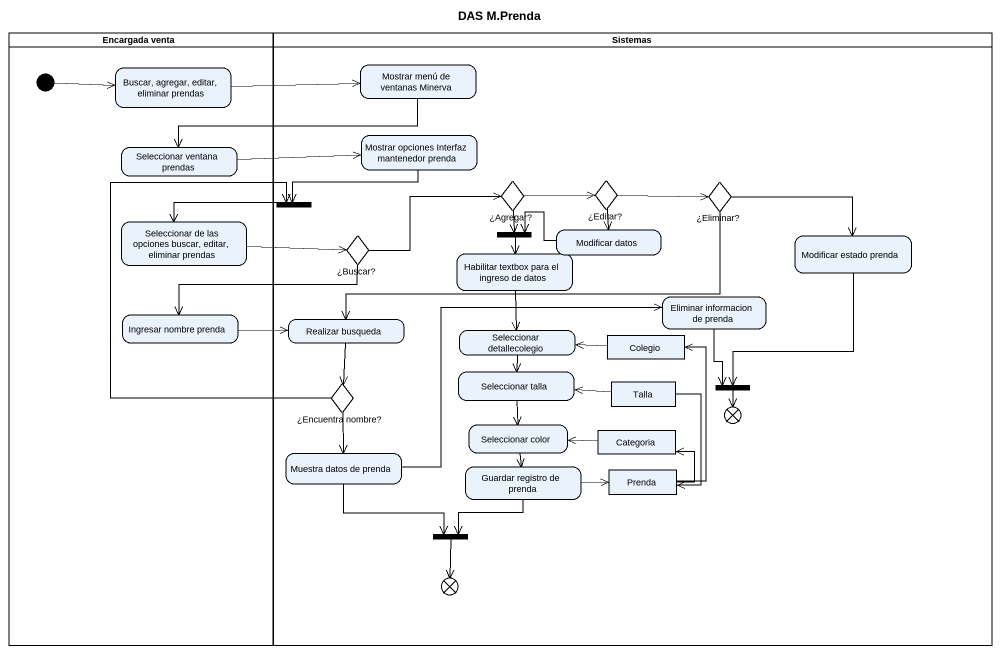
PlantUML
@startuml
title DAS M.Prenda
hide empty description
state "Encargada venta" as Encargada_venta <<partition>> {
  state "Buscar, agregar, editar, eliminar prendas" as Buscar_agregar_editar
  state "Seleccionar ventana prendas" as Seleccionar_ventana_prendas
  state "Seleccionar de las opciones buscar, editar, eliminar prendas" as Seleccionar_de_las_opciones
  state "Ingresar nombre prenda" as Ingresar_nombre_prenda
  [*] -right-> Buscar_agregar_editar
}
state Sistemas <<partition>> {
  state "Mostrar menú de ventanas Minerva" as Mostrar_menú_de_ventanas
  state "Mostrar opciones Interfaz mantenedor prenda" as Mostrar_opciones_Interfaz
  state fork1 <<join>>
  state "¿Agregar?" as Agregar <<choice>>
  state "¿Editar?" as Editar <<choice>>
  state "¿Eliminar?" as Eliminar <<choice>>
  state "¿Buscar?" as Buscar <<choice>>
  state fork2 <<join>>
  state "Modificar datos" as Modificar_datos
  state "Modificar estado prenda" as Modificar_estado_prenda
  state "Habilitar textbox para el ingreso de datos" as Habilitar_textbox_para_el
  state "Realizar busqueda" as Realizar_busqueda
  state "Eliminar informacion de prenda" as Eliminar_informacion_de
  state "Seleccionar detallecolegio" as Seleccionar_detallecolegio
  state Colegio <<object>>
  state "¿Encuentra nombre?" as Encuentra_nombre <<choice>>
  state "Seleccionar talla" as Seleccionar_talla
  state Talla <<object>>
  state fork3 <<join>>
  state "Seleccionar color" as Seleccionar_color
  state Categoria <<object>>
  state flowfinal1 <<end>>
  state "Muestra datos de prenda" as Muestra_datos_de_prenda
  state "Guardar registro de prenda" as Guardar_registro_de_prenda
  state Prenda <<object>>
  state fork4 <<join>>
  state flowfinal2 <<end>>
}
Buscar_agregar_editar -right-> Mostrar_menú_de_ventanas
Mostrar_menú_de_ventanas -left-> Seleccionar_ventana_prendas
Seleccionar_ventana_prendas -right-> Mostrar_opciones_Interfaz
Mostrar_opciones_Interfaz -left-> fork1
fork1 -left-> Seleccionar_de_las_opciones
Agregar -right-> Editar
Agregar --> fork2
Editar -right-> Eliminar
Editar --> Modificar_datos
Eliminar -right-> Modificar_estado_prenda
Eliminar -left-> Realizar_busqueda
Seleccionar_de_las_opciones -right-> Buscar
Buscar -right-> Agregar
Buscar -left-> Ingresar_nombre_prenda
fork2 --> Habilitar_textbox_para_el
Modificar_datos -left-> fork2
Modificar_estado_prenda --> fork3
Habilitar_textbox_para_el --> Seleccionar_detallecolegio
Ingresar_nombre_prenda -right-> Realizar_busqueda
Realizar_busqueda --> Encuentra_nombre
Eliminar_informacion_de --> fork3
Seleccionar_detallecolegio --> Seleccionar_talla
Colegio -left-> Seleccionar_detallecolegio
Encuentra_nombre -up-> fork1
Encuentra_nombre --> Muestra_datos_de_prenda
Seleccionar_talla --> Seleccionar_color
Talla -left-> Seleccionar_talla
Talla --> Prenda
fork3 --> flowfinal1
Seleccionar_color --> Guardar_registro_de_prenda
Categoria -left-> Seleccionar_color
Muestra_datos_de_prenda -right-> Eliminar_informacion_de
Muestra_datos_de_prenda --> fork4
Guardar_registro_de_prenda -right-> Prenda
Guardar_registro_de_prenda --> fork4
Prenda -up-> Colegio
Prenda -up-> Categoria
fork4 --> flowfinal2
@enduml
